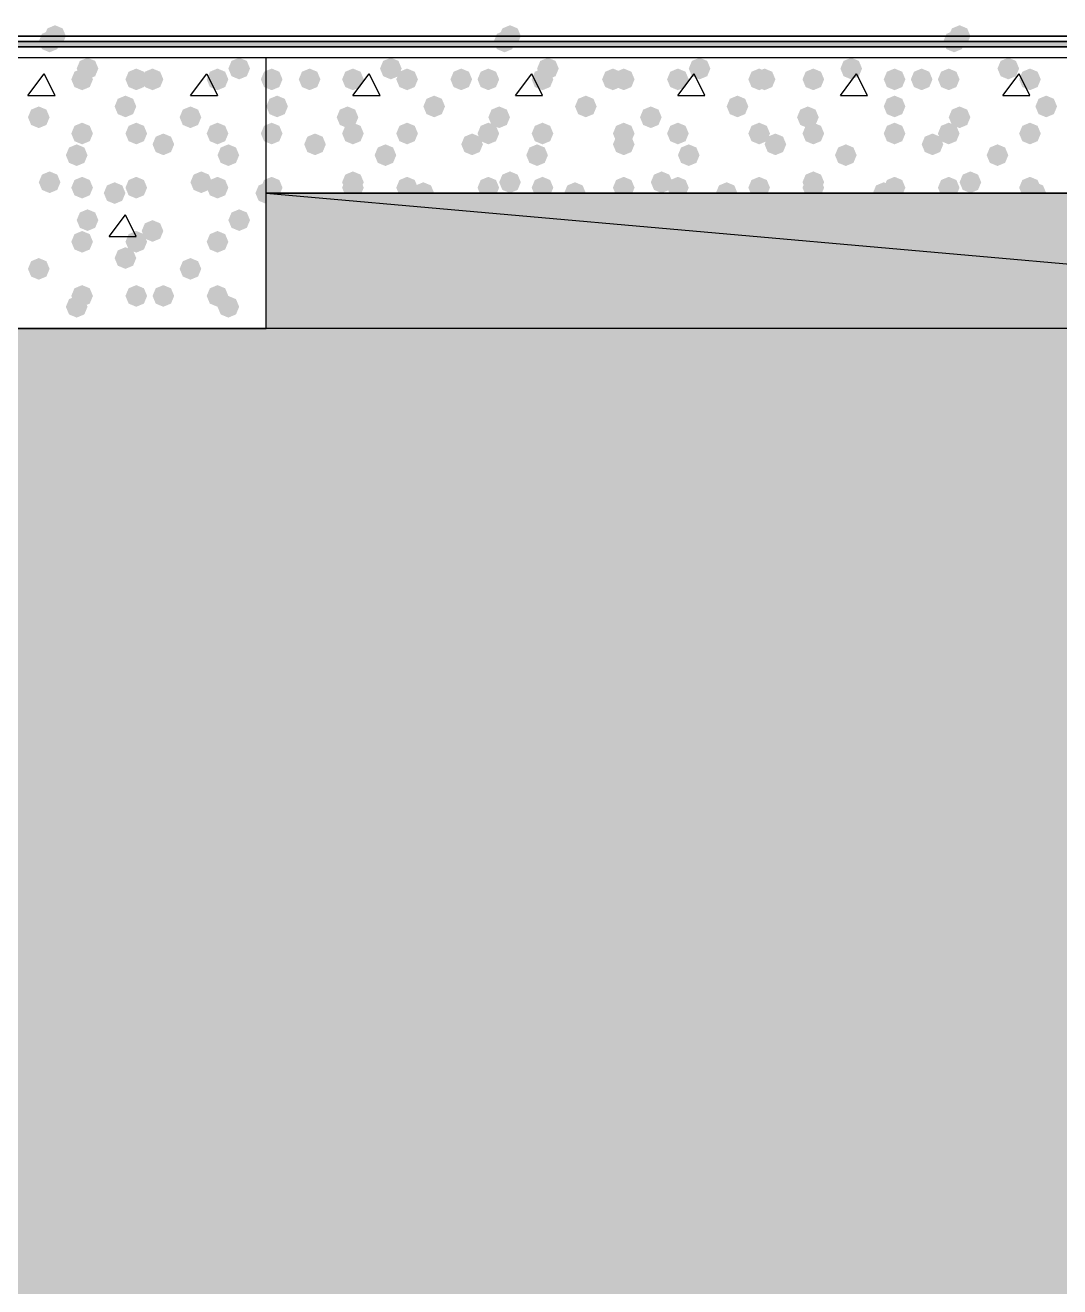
# Model space of a CAD drawing. Header units: millimetres. Extents: x 0 to 420, y 0 to 297.
# Drawn here: x 364.68 to 372.77, y 216.58 to 226.44 of the extents above; entities that cross this region are included whole.
import ezdxf

# ---------------------------------------------------------------- set-up
doc = ezdxf.new("R2010")
doc.units = ezdxf.units.MM
doc.layers.get('0').update_dxf_attribs({"linetype": 'CONTINUOUS'})

msp = doc.modelspace()

# ---------------------------------------------------------------- hatches: boundary and pattern name
at = {"true_color": 0x0000fe}
for points in [[(364.955667, 226.314), (364.930796, 226.254204), (364.871, 226.229333), (364.811204, 226.254204), (364.786333, 226.314), (364.811204, 226.373796), (364.871, 226.398667), (364.930796, 226.373796)], [(364.955667, 226.314), (364.930796, 226.254204), (364.871, 226.229333), (364.811204, 226.254204), (364.786333, 226.314), (364.811204, 226.373796), (364.871, 226.398667), (364.930796, 226.373796)], [(364.955667, 226.314), (364.930796, 226.254204), (364.871, 226.229333), (364.811204, 226.254204), (364.786333, 226.314), (364.811204, 226.373796), (364.871, 226.398667), (364.930796, 226.373796)], [(364.998, 226.356333), (364.973129, 226.296537), (364.913333, 226.271667), (364.853538, 226.296537), (364.828667, 226.356333), (364.853537, 226.416129), (364.913333, 226.441), (364.973129, 226.416129)], [(368.511667, 226.314), (368.486796, 226.254204), (368.427, 226.229333), (368.367204, 226.254204), (368.342333, 226.314), (368.367204, 226.373796), (368.427, 226.398667), (368.486796, 226.373796)], [(368.511667, 226.314), (368.486796, 226.254204), (368.427, 226.229333), (368.367204, 226.254204), (368.342333, 226.314), (368.367204, 226.373796), (368.427, 226.398667), (368.486796, 226.373796)], [(368.511667, 226.314), (368.486796, 226.254204), (368.427, 226.229333), (368.367204, 226.254204), (368.342333, 226.314), (368.367204, 226.373796), (368.427, 226.398667), (368.486796, 226.373796)], [(368.554, 226.356333), (368.529129, 226.296537), (368.469333, 226.271667), (368.409537, 226.296537), (368.384667, 226.356333), (368.409537, 226.416129), (368.469333, 226.441), (368.529129, 226.416129)], [(372.025333, 226.314), (372.000463, 226.254204), (371.940667, 226.229333), (371.880871, 226.254204), (371.856, 226.314), (371.880871, 226.373796), (371.940667, 226.398667), (372.000462, 226.373796)], [(372.025333, 226.314), (372.000463, 226.254204), (371.940667, 226.229333), (371.880871, 226.254204), (371.856, 226.314), (371.880871, 226.373796), (371.940667, 226.398667), (372.000462, 226.373796)], [(372.025333, 226.314), (372.000463, 226.254204), (371.940667, 226.229333), (371.880871, 226.254204), (371.856, 226.314), (371.880871, 226.373796), (371.940667, 226.398667), (372.000462, 226.373796)], [(372.067667, 226.356333), (372.042796, 226.296537), (371.983, 226.271667), (371.923204, 226.296537), (371.898333, 226.356333), (371.923204, 226.416129), (371.983, 226.441), (372.042796, 226.416129)]]:
    msp.add_hatch(color=0, dxfattribs=at).paths.add_polyline_path(points, flags=0)
at = {"true_color": 0x000007}
h = msp.add_hatch(color=0, dxfattribs=at)
h.paths.add_polyline_path([(32.342667, 226.271667), (32.342667, 226.314)], flags=0)
h.paths.add_polyline_path([(32.342667, 226.271667), (32.342667, 226.314), (380.788333, 226.271667)], flags=0)
h.paths.add_polyline_path([(32.342667, 226.314), (380.788333, 226.271667), (380.788333, 226.314)], flags=0)
for points in [[(365.252, 226.102333), (365.227129, 226.042537), (365.167333, 226.017667), (365.107538, 226.042537), (365.082667, 226.102333), (365.107537, 226.162129), (365.167333, 226.187), (365.227129, 226.162129)], [(366.437333, 226.102333), (366.412462, 226.042537), (366.352667, 226.017667), (366.292871, 226.042537), (366.268, 226.102333), (366.292871, 226.162129), (366.352667, 226.187), (366.412462, 226.162129)], [(365.209667, 226.017667), (365.184796, 225.957871), (365.125, 225.933), (365.065204, 225.957871), (365.040333, 226.017667), (365.065204, 226.077462), (365.125, 226.102333), (365.184796, 226.077463)], [(365.633, 226.017667), (365.608129, 225.957871), (365.548333, 225.933), (365.488538, 225.957871), (365.463667, 226.017667), (365.488537, 226.077462), (365.548333, 226.102333), (365.608129, 226.077463)], [(365.76, 226.017667), (365.735129, 225.957871), (365.675333, 225.933), (365.615537, 225.957871), (365.590667, 226.017667), (365.615537, 226.077462), (365.675333, 226.102333), (365.735129, 226.077463)], [(366.268, 226.017667), (366.243129, 225.957871), (366.183333, 225.933), (366.123538, 225.957871), (366.098667, 226.017667), (366.123537, 226.077462), (366.183333, 226.102333), (366.243129, 226.077463)], [(365.548333, 225.806), (365.523462, 225.746204), (365.463667, 225.721333), (365.403871, 225.746204), (365.379, 225.806), (365.403871, 225.865796), (365.463667, 225.890667), (365.523462, 225.865796)], [(364.871, 225.721333), (364.846129, 225.661537), (364.786333, 225.636667), (364.726537, 225.661537), (364.701667, 225.721333), (364.726537, 225.781129), (364.786333, 225.806), (364.846129, 225.781129)], [(366.056333, 225.721333), (366.031462, 225.661537), (365.971667, 225.636667), (365.911871, 225.661537), (365.887, 225.721333), (365.911871, 225.781129), (365.971667, 225.806), (366.031462, 225.781129)], [(365.209667, 225.594333), (365.184796, 225.534538), (365.125, 225.509667), (365.065204, 225.534538), (365.040333, 225.594333), (365.065204, 225.654129), (365.125, 225.679), (365.184796, 225.654129)], [(365.633, 225.594333), (365.608129, 225.534538), (365.548333, 225.509667), (365.488538, 225.534538), (365.463667, 225.594333), (365.488537, 225.654129), (365.548333, 225.679), (365.608129, 225.654129)], [(365.844667, 225.509667), (365.819796, 225.449871), (365.76, 225.425), (365.700204, 225.449871), (365.675333, 225.509667), (365.700204, 225.569462), (365.76, 225.594333), (365.819796, 225.569463)], [(366.268, 225.594333), (366.243129, 225.534538), (366.183333, 225.509667), (366.123538, 225.534538), (366.098667, 225.594333), (366.123537, 225.654129), (366.183333, 225.679), (366.243129, 225.654129)], [(365.167333, 225.425), (365.142462, 225.365204), (365.082667, 225.340333), (365.022871, 225.365204), (364.998, 225.425), (365.022871, 225.484796), (365.082667, 225.509667), (365.142462, 225.484796)], [(366.352667, 225.425), (366.327796, 225.365204), (366.268, 225.340333), (366.208204, 225.365204), (366.183333, 225.425), (366.208204, 225.484796), (366.268, 225.509667), (366.327796, 225.484796)], [(364.955667, 225.213333), (364.930796, 225.153537), (364.871, 225.128667), (364.811204, 225.153537), (364.786333, 225.213333), (364.811204, 225.273129), (364.871, 225.298), (364.930796, 225.273129)], [(366.141, 225.213333), (366.116129, 225.153537), (366.056333, 225.128667), (365.996537, 225.153537), (365.971667, 225.213333), (365.996537, 225.273129), (366.056333, 225.298), (366.116129, 225.273129)], [(365.209667, 225.171), (365.184796, 225.111204), (365.125, 225.086333), (365.065204, 225.111204), (365.040333, 225.171), (365.065204, 225.230796), (365.125, 225.255667), (365.184796, 225.230796)], [(365.463667, 225.128667), (365.438796, 225.068871), (365.379, 225.044), (365.319204, 225.068871), (365.294333, 225.128667), (365.319204, 225.188462), (365.379, 225.213333), (365.438796, 225.188463)], [(365.633, 225.171), (365.608129, 225.111204), (365.548333, 225.086333), (365.488538, 225.111204), (365.463667, 225.171), (365.488537, 225.230796), (365.548333, 225.255667), (365.608129, 225.230796)], [(366.268, 225.171), (366.243129, 225.111204), (366.183333, 225.086333), (366.123538, 225.111204), (366.098667, 225.171), (366.123537, 225.230796), (366.183333, 225.255667), (366.243129, 225.230796)], [(365.252, 224.917), (365.227129, 224.857204), (365.167333, 224.832333), (365.107538, 224.857204), (365.082667, 224.917), (365.107537, 224.976796), (365.167333, 225.001667), (365.227129, 224.976796)], [(366.437333, 224.917), (366.412462, 224.857204), (366.352667, 224.832333), (366.292871, 224.857204), (366.268, 224.917), (366.292871, 224.976796), (366.352667, 225.001667), (366.412462, 224.976796)], [(365.76, 224.832333), (365.735129, 224.772537), (365.675333, 224.747667), (365.615537, 224.772537), (365.590667, 224.832333), (365.615537, 224.892129), (365.675333, 224.917), (365.735129, 224.892129)], [(365.209667, 224.747667), (365.184796, 224.687871), (365.125, 224.663), (365.065204, 224.687871), (365.040333, 224.747667), (365.065204, 224.807462), (365.125, 224.832333), (365.184796, 224.807463)], [(365.633, 224.747667), (365.608129, 224.687871), (365.548333, 224.663), (365.488538, 224.687871), (365.463667, 224.747667), (365.488537, 224.807462), (365.548333, 224.832333), (365.608129, 224.807463)], [(366.268, 224.747667), (366.243129, 224.687871), (366.183333, 224.663), (366.123538, 224.687871), (366.098667, 224.747667), (366.123537, 224.807462), (366.183333, 224.832333), (366.243129, 224.807463)], [(365.548333, 224.620667), (365.523462, 224.560871), (365.463667, 224.536), (365.403871, 224.560871), (365.379, 224.620667), (365.403871, 224.680462), (365.463667, 224.705333), (365.523462, 224.680463)], [(364.871, 224.536), (364.846129, 224.476204), (364.786333, 224.451333), (364.726537, 224.476204), (364.701667, 224.536), (364.726537, 224.595796), (364.786333, 224.620667), (364.846129, 224.595796)], [(366.056333, 224.536), (366.031462, 224.476204), (365.971667, 224.451333), (365.911871, 224.476204), (365.887, 224.536), (365.911871, 224.595796), (365.971667, 224.620667), (366.031462, 224.595796)], [(365.209667, 224.324333), (365.184796, 224.264537), (365.125, 224.239667), (365.065204, 224.264537), (365.040333, 224.324333), (365.065204, 224.384129), (365.125, 224.409), (365.184796, 224.384129)], [(365.633, 224.324333), (365.608129, 224.264537), (365.548333, 224.239667), (365.488538, 224.264537), (365.463667, 224.324333), (365.488537, 224.384129), (365.548333, 224.409), (365.608129, 224.384129)], [(365.844667, 224.324333), (365.819796, 224.264537), (365.76, 224.239667), (365.700204, 224.264537), (365.675333, 224.324333), (365.700204, 224.384129), (365.76, 224.409), (365.819796, 224.384129)], [(366.268, 224.324333), (366.243129, 224.264537), (366.183333, 224.239667), (366.123538, 224.264537), (366.098667, 224.324333), (366.123537, 224.384129), (366.183333, 224.409), (366.243129, 224.384129)], [(365.167333, 224.239667), (365.142462, 224.179871), (365.082667, 224.155), (365.022871, 224.179871), (364.998, 224.239667), (365.022871, 224.299462), (365.082667, 224.324333), (365.142462, 224.299463)], [(366.352667, 224.239667), (366.327796, 224.179871), (366.268, 224.155), (366.208204, 224.179871), (366.183333, 224.239667), (366.208204, 224.299462), (366.268, 224.324333), (366.327796, 224.299463)]]:
    msp.add_hatch(color=0, dxfattribs=at).paths.add_polyline_path(points, flags=0)
at = {"true_color": 0x000008}
for points in [[(367.622667, 226.102333), (367.597796, 226.042537), (367.538, 226.017667), (367.478204, 226.042537), (367.453333, 226.102333), (367.478204, 226.162129), (367.538, 226.187), (367.597796, 226.162129)], [(368.850333, 226.102333), (368.825462, 226.042537), (368.765667, 226.017667), (368.705871, 226.042537), (368.681, 226.102333), (368.705871, 226.162129), (368.765667, 226.187), (368.825462, 226.162129)], [(370.035667, 226.102333), (370.010796, 226.042537), (369.951, 226.017667), (369.891204, 226.042537), (369.866333, 226.102333), (369.891204, 226.162129), (369.951, 226.187), (370.010796, 226.162129)], [(371.221, 226.102333), (371.196129, 226.042537), (371.136333, 226.017667), (371.076537, 226.042537), (371.051667, 226.102333), (371.076537, 226.162129), (371.136333, 226.187), (371.196129, 226.162129)], [(372.448667, 226.102333), (372.423796, 226.042537), (372.364, 226.017667), (372.304204, 226.042537), (372.279333, 226.102333), (372.304204, 226.162129), (372.364, 226.187), (372.423796, 226.162129)], [(366.691333, 226.017667), (366.666462, 225.957871), (366.606667, 225.933), (366.546871, 225.957871), (366.522, 226.017667), (366.546871, 226.077462), (366.606667, 226.102333), (366.666462, 226.077463)], [(366.987667, 226.017667), (366.962796, 225.957871), (366.903, 225.933), (366.843204, 225.957871), (366.818333, 226.017667), (366.843204, 226.077462), (366.903, 226.102333), (366.962796, 226.077463)], [(367.326333, 226.017667), (367.301462, 225.957871), (367.241667, 225.933), (367.181871, 225.957871), (367.157, 226.017667), (367.181871, 226.077462), (367.241667, 226.102333), (367.301462, 226.077463)], [(367.749667, 226.017667), (367.724796, 225.957871), (367.665, 225.933), (367.605204, 225.957871), (367.580333, 226.017667), (367.605204, 226.077462), (367.665, 226.102333), (367.724796, 226.077463)], [(368.173, 226.017667), (368.148129, 225.957871), (368.088333, 225.933), (368.028537, 225.957871), (368.003667, 226.017667), (368.028537, 226.077462), (368.088333, 226.102333), (368.148129, 226.077463)], [(368.384667, 226.017667), (368.359796, 225.957871), (368.3, 225.933), (368.240204, 225.957871), (368.215333, 226.017667), (368.240204, 226.077462), (368.3, 226.102333), (368.359796, 226.077463)], [(368.808, 226.017667), (368.783129, 225.957871), (368.723333, 225.933), (368.663537, 225.957871), (368.638667, 226.017667), (368.663537, 226.077462), (368.723333, 226.102333), (368.783129, 226.077463)], [(369.358333, 226.017667), (369.333463, 225.957871), (369.273667, 225.933), (369.213871, 225.957871), (369.189, 226.017667), (369.213871, 226.077462), (369.273667, 226.102333), (369.333462, 226.077463)], [(369.443, 226.017667), (369.418129, 225.957871), (369.358333, 225.933), (369.298537, 225.957871), (369.273667, 226.017667), (369.298537, 226.077462), (369.358333, 226.102333), (369.418129, 226.077463)], [(369.866333, 226.017667), (369.841462, 225.957871), (369.781667, 225.933), (369.721871, 225.957871), (369.697, 226.017667), (369.721871, 226.077462), (369.781667, 226.102333), (369.841462, 226.077463)], [(370.501333, 226.017667), (370.476462, 225.957871), (370.416667, 225.933), (370.356871, 225.957871), (370.332, 226.017667), (370.356871, 226.077462), (370.416667, 226.102333), (370.476462, 226.077463)], [(370.543667, 226.017667), (370.518796, 225.957871), (370.459, 225.933), (370.399204, 225.957871), (370.374333, 226.017667), (370.399204, 226.077462), (370.459, 226.102333), (370.518796, 226.077463)], [(370.924667, 226.017667), (370.899796, 225.957871), (370.84, 225.933), (370.780204, 225.957871), (370.755333, 226.017667), (370.780204, 226.077462), (370.84, 226.102333), (370.899796, 226.077463)], [(371.559667, 226.017667), (371.534796, 225.957871), (371.475, 225.933), (371.415204, 225.957871), (371.390333, 226.017667), (371.415204, 226.077462), (371.475, 226.102333), (371.534796, 226.077463)], [(371.771333, 226.017667), (371.746463, 225.957871), (371.686667, 225.933), (371.626871, 225.957871), (371.602, 226.017667), (371.626871, 226.077462), (371.686667, 226.102333), (371.746462, 226.077463)], [(371.983, 226.017667), (371.958129, 225.957871), (371.898333, 225.933), (371.838538, 225.957871), (371.813667, 226.017667), (371.838537, 226.077462), (371.898333, 226.102333), (371.958129, 226.077463)], [(372.618, 226.017667), (372.593129, 225.957871), (372.533333, 225.933), (372.473538, 225.957871), (372.448667, 226.017667), (372.473537, 226.077462), (372.533333, 226.102333), (372.593129, 226.077463)], [(366.733667, 225.806), (366.708796, 225.746204), (366.649, 225.721333), (366.589204, 225.746204), (366.564333, 225.806), (366.589204, 225.865796), (366.649, 225.890667), (366.708796, 225.865796)], [(367.961333, 225.806), (367.936462, 225.746204), (367.876667, 225.721333), (367.816871, 225.746204), (367.792, 225.806), (367.816871, 225.865796), (367.876667, 225.890667), (367.936462, 225.865796)], [(369.146667, 225.806), (369.121796, 225.746204), (369.062, 225.721333), (369.002204, 225.746204), (368.977333, 225.806), (369.002204, 225.865796), (369.062, 225.890667), (369.121796, 225.865796)], [(370.332, 225.806), (370.307129, 225.746204), (370.247333, 225.721333), (370.187538, 225.746204), (370.162667, 225.806), (370.187537, 225.865796), (370.247333, 225.890667), (370.307129, 225.865796)], [(371.559667, 225.806), (371.534796, 225.746204), (371.475, 225.721333), (371.415204, 225.746204), (371.390333, 225.806), (371.415204, 225.865796), (371.475, 225.890667), (371.534796, 225.865796)], [(372.745, 225.806), (372.720129, 225.746204), (372.660333, 225.721333), (372.600537, 225.746204), (372.575667, 225.806), (372.600537, 225.865796), (372.660333, 225.890667), (372.720129, 225.865796)], [(367.284, 225.721333), (367.259129, 225.661537), (367.199333, 225.636667), (367.139537, 225.661537), (367.114667, 225.721333), (367.139537, 225.781129), (367.199333, 225.806), (367.259129, 225.781129)], [(368.469333, 225.721333), (368.444462, 225.661537), (368.384667, 225.636667), (368.324871, 225.661537), (368.3, 225.721333), (368.324871, 225.781129), (368.384667, 225.806), (368.444462, 225.781129)], [(369.654667, 225.721333), (369.629796, 225.661537), (369.57, 225.636667), (369.510204, 225.661537), (369.485333, 225.721333), (369.510204, 225.781129), (369.57, 225.806), (369.629796, 225.781129)], [(370.882333, 225.721333), (370.857462, 225.661537), (370.797667, 225.636667), (370.737871, 225.661537), (370.713, 225.721333), (370.737871, 225.781129), (370.797667, 225.806), (370.857462, 225.781129)], [(372.067667, 225.721333), (372.042796, 225.661537), (371.983, 225.636667), (371.923204, 225.661537), (371.898333, 225.721333), (371.923204, 225.781129), (371.983, 225.806), (372.042796, 225.781129)], [(366.691333, 225.594333), (366.666462, 225.534538), (366.606667, 225.509667), (366.546871, 225.534538), (366.522, 225.594333), (366.546871, 225.654129), (366.606667, 225.679), (366.666462, 225.654129)], [(367.03, 225.509667), (367.005129, 225.449871), (366.945333, 225.425), (366.885538, 225.449871), (366.860667, 225.509667), (366.885537, 225.569462), (366.945333, 225.594333), (367.005129, 225.569463)], [(367.326333, 225.594333), (367.301462, 225.534538), (367.241667, 225.509667), (367.181871, 225.534538), (367.157, 225.594333), (367.181871, 225.654129), (367.241667, 225.679), (367.301462, 225.654129)], [(367.749667, 225.594333), (367.724796, 225.534538), (367.665, 225.509667), (367.605204, 225.534538), (367.580333, 225.594333), (367.605204, 225.654129), (367.665, 225.679), (367.724796, 225.654129)], [(368.257667, 225.509667), (368.232796, 225.449871), (368.173, 225.425), (368.113204, 225.449871), (368.088333, 225.509667), (368.113204, 225.569462), (368.173, 225.594333), (368.232796, 225.569463)], [(368.384667, 225.594333), (368.359796, 225.534538), (368.3, 225.509667), (368.240204, 225.534538), (368.215333, 225.594333), (368.240204, 225.654129), (368.3, 225.679), (368.359796, 225.654129)], [(368.808, 225.594333), (368.783129, 225.534538), (368.723333, 225.509667), (368.663537, 225.534538), (368.638667, 225.594333), (368.663537, 225.654129), (368.723333, 225.679), (368.783129, 225.654129)], [(369.443, 225.594333), (369.418129, 225.534538), (369.358333, 225.509667), (369.298537, 225.534538), (369.273667, 225.594333), (369.298537, 225.654129), (369.358333, 225.679), (369.418129, 225.654129)], [(369.443, 225.509667), (369.418129, 225.449871), (369.358333, 225.425), (369.298537, 225.449871), (369.273667, 225.509667), (369.298537, 225.569462), (369.358333, 225.594333), (369.418129, 225.569463)], [(369.866333, 225.594333), (369.841462, 225.534538), (369.781667, 225.509667), (369.721871, 225.534538), (369.697, 225.594333), (369.721871, 225.654129), (369.781667, 225.679), (369.841462, 225.654129)], [(370.501333, 225.594333), (370.476462, 225.534538), (370.416667, 225.509667), (370.356871, 225.534538), (370.332, 225.594333), (370.356871, 225.654129), (370.416667, 225.679), (370.476462, 225.654129)], [(370.628333, 225.509667), (370.603462, 225.449871), (370.543667, 225.425), (370.483871, 225.449871), (370.459, 225.509667), (370.483871, 225.569462), (370.543667, 225.594333), (370.603462, 225.569463)], [(370.924667, 225.594333), (370.899796, 225.534538), (370.84, 225.509667), (370.780204, 225.534538), (370.755333, 225.594333), (370.780204, 225.654129), (370.84, 225.679), (370.899796, 225.654129)], [(371.559667, 225.594333), (371.534796, 225.534538), (371.475, 225.509667), (371.415204, 225.534538), (371.390333, 225.594333), (371.415204, 225.654129), (371.475, 225.679), (371.534796, 225.654129)], [(371.856, 225.509667), (371.831129, 225.449871), (371.771333, 225.425), (371.711537, 225.449871), (371.686667, 225.509667), (371.711537, 225.569462), (371.771333, 225.594333), (371.831129, 225.569463)], [(371.983, 225.594333), (371.958129, 225.534538), (371.898333, 225.509667), (371.838538, 225.534538), (371.813667, 225.594333), (371.838537, 225.654129), (371.898333, 225.679), (371.958129, 225.654129)], [(372.618, 225.594333), (372.593129, 225.534538), (372.533333, 225.509667), (372.473538, 225.534538), (372.448667, 225.594333), (372.473537, 225.654129), (372.533333, 225.679), (372.593129, 225.654129)], [(367.580333, 225.425), (367.555462, 225.365204), (367.495667, 225.340333), (367.435871, 225.365204), (367.411, 225.425), (367.435871, 225.484796), (367.495667, 225.509667), (367.555462, 225.484796)], [(368.765667, 225.425), (368.740796, 225.365204), (368.681, 225.340333), (368.621204, 225.365204), (368.596333, 225.425), (368.621204, 225.484796), (368.681, 225.509667), (368.740796, 225.484796)], [(369.951, 225.425), (369.926129, 225.365204), (369.866333, 225.340333), (369.806537, 225.365204), (369.781667, 225.425), (369.806537, 225.484796), (369.866333, 225.509667), (369.926129, 225.484796)], [(371.178667, 225.425), (371.153796, 225.365204), (371.094, 225.340333), (371.034204, 225.365204), (371.009333, 225.425), (371.034204, 225.484796), (371.094, 225.509667), (371.153796, 225.484796)], [(372.364, 225.425), (372.339129, 225.365204), (372.279333, 225.340333), (372.219538, 225.365204), (372.194667, 225.425), (372.219537, 225.484796), (372.279333, 225.509667), (372.339129, 225.484796)], [(367.326333, 225.213333), (367.301462, 225.153537), (367.241667, 225.128667), (367.181871, 225.153537), (367.157, 225.213333), (367.181871, 225.273129), (367.241667, 225.298), (367.301462, 225.273129)], [(368.554, 225.213333), (368.529129, 225.153537), (368.469333, 225.128667), (368.409537, 225.153537), (368.384667, 225.213333), (368.409537, 225.273129), (368.469333, 225.298), (368.529129, 225.273129)], [(369.739333, 225.213333), (369.714462, 225.153537), (369.654667, 225.128667), (369.594871, 225.153537), (369.57, 225.213333), (369.594871, 225.273129), (369.654667, 225.298), (369.714462, 225.273129)], [(370.924667, 225.213333), (370.899796, 225.153537), (370.84, 225.128667), (370.780204, 225.153537), (370.755333, 225.213333), (370.780204, 225.273129), (370.84, 225.298), (370.899796, 225.273129)], [(372.152333, 225.213333), (372.127462, 225.153537), (372.067667, 225.128667), (372.007871, 225.153537), (371.983, 225.213333), (372.007871, 225.273129), (372.067667, 225.298), (372.127462, 225.273129)], [(366.649, 225.128667), (366.624129, 225.068871), (366.564333, 225.044), (366.504537, 225.068871), (366.479667, 225.128667), (366.504537, 225.188462), (366.564333, 225.213333), (366.624129, 225.188463)], [(366.691333, 225.171), (366.666462, 225.111204), (366.606667, 225.086333), (366.546871, 225.111204), (366.522, 225.171), (366.546871, 225.230796), (366.606667, 225.255667), (366.666462, 225.230796)], [(367.326333, 225.171), (367.301462, 225.111204), (367.241667, 225.086333), (367.181871, 225.111204), (367.157, 225.171), (367.181871, 225.230796), (367.241667, 225.255667), (367.301462, 225.230796)], [(367.749667, 225.171), (367.724796, 225.111204), (367.665, 225.086333), (367.605204, 225.111204), (367.580333, 225.171), (367.605204, 225.230796), (367.665, 225.255667), (367.724796, 225.230796)], [(367.876667, 225.128667), (367.851796, 225.068871), (367.792, 225.044), (367.732204, 225.068871), (367.707333, 225.128667), (367.732204, 225.188462), (367.792, 225.213333), (367.851796, 225.188463)], [(368.384667, 225.171), (368.359796, 225.111204), (368.3, 225.086333), (368.240204, 225.111204), (368.215333, 225.171), (368.240204, 225.230796), (368.3, 225.255667), (368.359796, 225.230796)], [(368.808, 225.171), (368.783129, 225.111204), (368.723333, 225.086333), (368.663537, 225.111204), (368.638667, 225.171), (368.663537, 225.230796), (368.723333, 225.255667), (368.783129, 225.230796)], [(369.062, 225.128667), (369.037129, 225.068871), (368.977333, 225.044), (368.917537, 225.068871), (368.892667, 225.128667), (368.917537, 225.188462), (368.977333, 225.213333), (369.037129, 225.188463)], [(369.443, 225.171), (369.418129, 225.111204), (369.358333, 225.086333), (369.298537, 225.111204), (369.273667, 225.171), (369.298537, 225.230796), (369.358333, 225.255667), (369.418129, 225.230796)], [(369.866333, 225.171), (369.841462, 225.111204), (369.781667, 225.086333), (369.721871, 225.111204), (369.697, 225.171), (369.721871, 225.230796), (369.781667, 225.255667), (369.841462, 225.230796)], [(370.247333, 225.128667), (370.222462, 225.068871), (370.162667, 225.044), (370.102871, 225.068871), (370.078, 225.128667), (370.102871, 225.188462), (370.162667, 225.213333), (370.222462, 225.188463)], [(370.501333, 225.171), (370.476462, 225.111204), (370.416667, 225.086333), (370.356871, 225.111204), (370.332, 225.171), (370.356871, 225.230796), (370.416667, 225.255667), (370.476462, 225.230796)], [(370.924667, 225.171), (370.899796, 225.111204), (370.84, 225.086333), (370.780204, 225.111204), (370.755333, 225.171), (370.780204, 225.230796), (370.84, 225.255667), (370.899796, 225.230796)], [(371.475, 225.128667), (371.450129, 225.068871), (371.390333, 225.044), (371.330537, 225.068871), (371.305667, 225.128667), (371.330537, 225.188462), (371.390333, 225.213333), (371.450129, 225.188463)], [(371.559667, 225.171), (371.534796, 225.111204), (371.475, 225.086333), (371.415204, 225.111204), (371.390333, 225.171), (371.415204, 225.230796), (371.475, 225.255667), (371.534796, 225.230796)], [(371.983, 225.171), (371.958129, 225.111204), (371.898333, 225.086333), (371.838538, 225.111204), (371.813667, 225.171), (371.838537, 225.230796), (371.898333, 225.255667), (371.958129, 225.230796)], [(372.618, 225.171), (372.593129, 225.111204), (372.533333, 225.086333), (372.473538, 225.111204), (372.448667, 225.171), (372.473537, 225.230796), (372.533333, 225.255667), (372.593129, 225.230796)], [(372.660333, 225.128667), (372.635463, 225.068871), (372.575667, 225.044), (372.515871, 225.068871), (372.491, 225.128667), (372.515871, 225.188462), (372.575667, 225.213333), (372.635462, 225.188463)]]:
    msp.add_hatch(color=0, dxfattribs=at).paths.add_polyline_path(points, flags=0)
h = msp.add_hatch(color=0, dxfattribs=at)
h.paths.add_polyline_path([(378.544667, 225.128667), (366.564333, 225.128667), (378.544667, 224.070333)], flags=0)
h.paths.add_polyline_path([(366.564333, 225.128667), (378.544667, 224.070333), (366.564333, 224.070333)], flags=0)
h = msp.add_hatch(color=0, dxfattribs=at)
h.paths.add_polyline_path([(379.603, 224.070333), (33.528, 224.070333), (379.603, 204.978)], flags=0)
h.paths.add_polyline_path([(33.528, 224.070333), (379.603, 204.978), (33.528, 204.978)], flags=0)

# ---------------------------------------------------------------- linework, layer by layer
at = {"color": 0, "true_color": 0x000007}
for points in [[(32.300333, 226.356333), (380.788333, 226.356333), (32.300333, 226.314), (380.788333, 226.314)], [(380.788333, 226.356333), (32.300333, 226.356333), (32.300333, 226.314)], [(380.788333, 226.314), (32.342667, 226.314), (32.300333, 226.314)], [(32.342667, 226.314), (380.788333, 226.314)], [(32.342667, 226.271667), (380.788333, 226.271667)], [(378.544667, 226.187), (366.564333, 226.187)], [(364.701667, 225.890667), (364.828667, 226.06)], [(364.913333, 225.890667), (364.828667, 226.06)], [(365.971667, 225.890667), (366.098667, 226.06), (366.183333, 225.890667)], [(364.701667, 225.890667), (364.913333, 225.890667)], [(365.971667, 225.890667), (366.183333, 225.890667)], [(366.564333, 225.128667), (378.544667, 225.128667)], [(365.336667, 224.79), (365.463667, 224.959333)], [(365.548333, 224.79), (365.463667, 224.959333)], [(365.336667, 224.79), (365.548333, 224.79)]]:
    msp.add_lwpolyline(points, dxfattribs=at)
for points in [[(32.342667, 226.314), (380.788333, 226.314)], [(32.342667, 226.271667), (32.342667, 226.314), (380.788333, 226.271667)], [(32.342667, 226.314), (380.788333, 226.271667), (380.788333, 226.314)], [(364.447667, 226.187), (364.447667, 224.070333), (366.564333, 224.070333), (366.564333, 226.187)]]:
    msp.add_lwpolyline(points, close=True, dxfattribs=at)
at = {"color": 0, "true_color": 0x000008}
for points in [[(367.241667, 225.890667), (367.368667, 226.06)], [(367.453333, 225.890667), (367.368667, 226.06)], [(368.511667, 225.890667), (368.638667, 226.06)], [(368.723333, 225.890667), (368.638667, 226.06)], [(369.781667, 225.890667), (369.908667, 226.06)], [(369.993333, 225.890667), (369.908667, 226.06)], [(371.051667, 225.890667), (371.178667, 226.06)], [(371.263333, 225.890667), (371.178667, 226.06)], [(372.321667, 225.890667), (372.448667, 226.06)], [(372.533333, 225.890667), (372.448667, 226.06)], [(367.241667, 225.890667), (367.453333, 225.890667)], [(368.511667, 225.890667), (368.723333, 225.890667)], [(369.781667, 225.890667), (369.993333, 225.890667)], [(371.051667, 225.890667), (371.263333, 225.890667)], [(372.321667, 225.890667), (372.533333, 225.890667)]]:
    msp.add_lwpolyline(points, dxfattribs=at)
for points in [[(378.544667, 225.128667), (366.564333, 225.128667), (378.544667, 224.070333)], [(366.564333, 225.128667), (378.544667, 224.070333), (366.564333, 224.070333)], [(379.603, 224.070333), (33.528, 224.070333), (379.603, 204.978)]]:
    msp.add_lwpolyline(points, close=True, dxfattribs=at)

doc.saveas('drawing.dxf')
